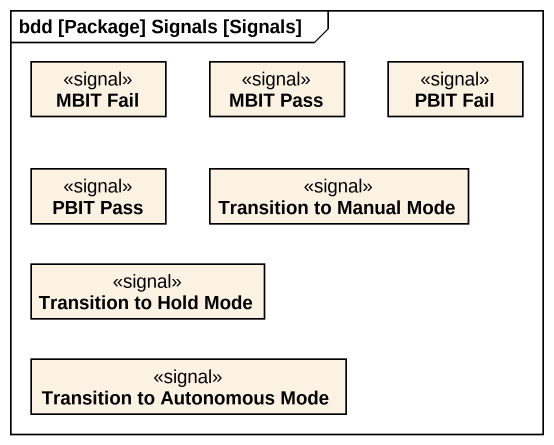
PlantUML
@startuml
mainframe bdd [Package] Signals [Signals]
hide circle
hide empty members
class "MBIT Fail" as MBIT_Fail <<signal>>
class "MBIT Pass" as MBIT_Pass <<signal>>
class "PBIT Fail" as PBIT_Fail <<signal>>
class "PBIT Pass" as PBIT_Pass <<signal>>
class "Transition to Manual Mode" as Transition_to_Manual_Mode <<signal>>
class "Transition to Hold Mode" as Transition_to_Hold_Mode <<signal>>
class "Transition to Autonomous Mode" as Transition_to_Autonomous <<signal>>
@enduml
